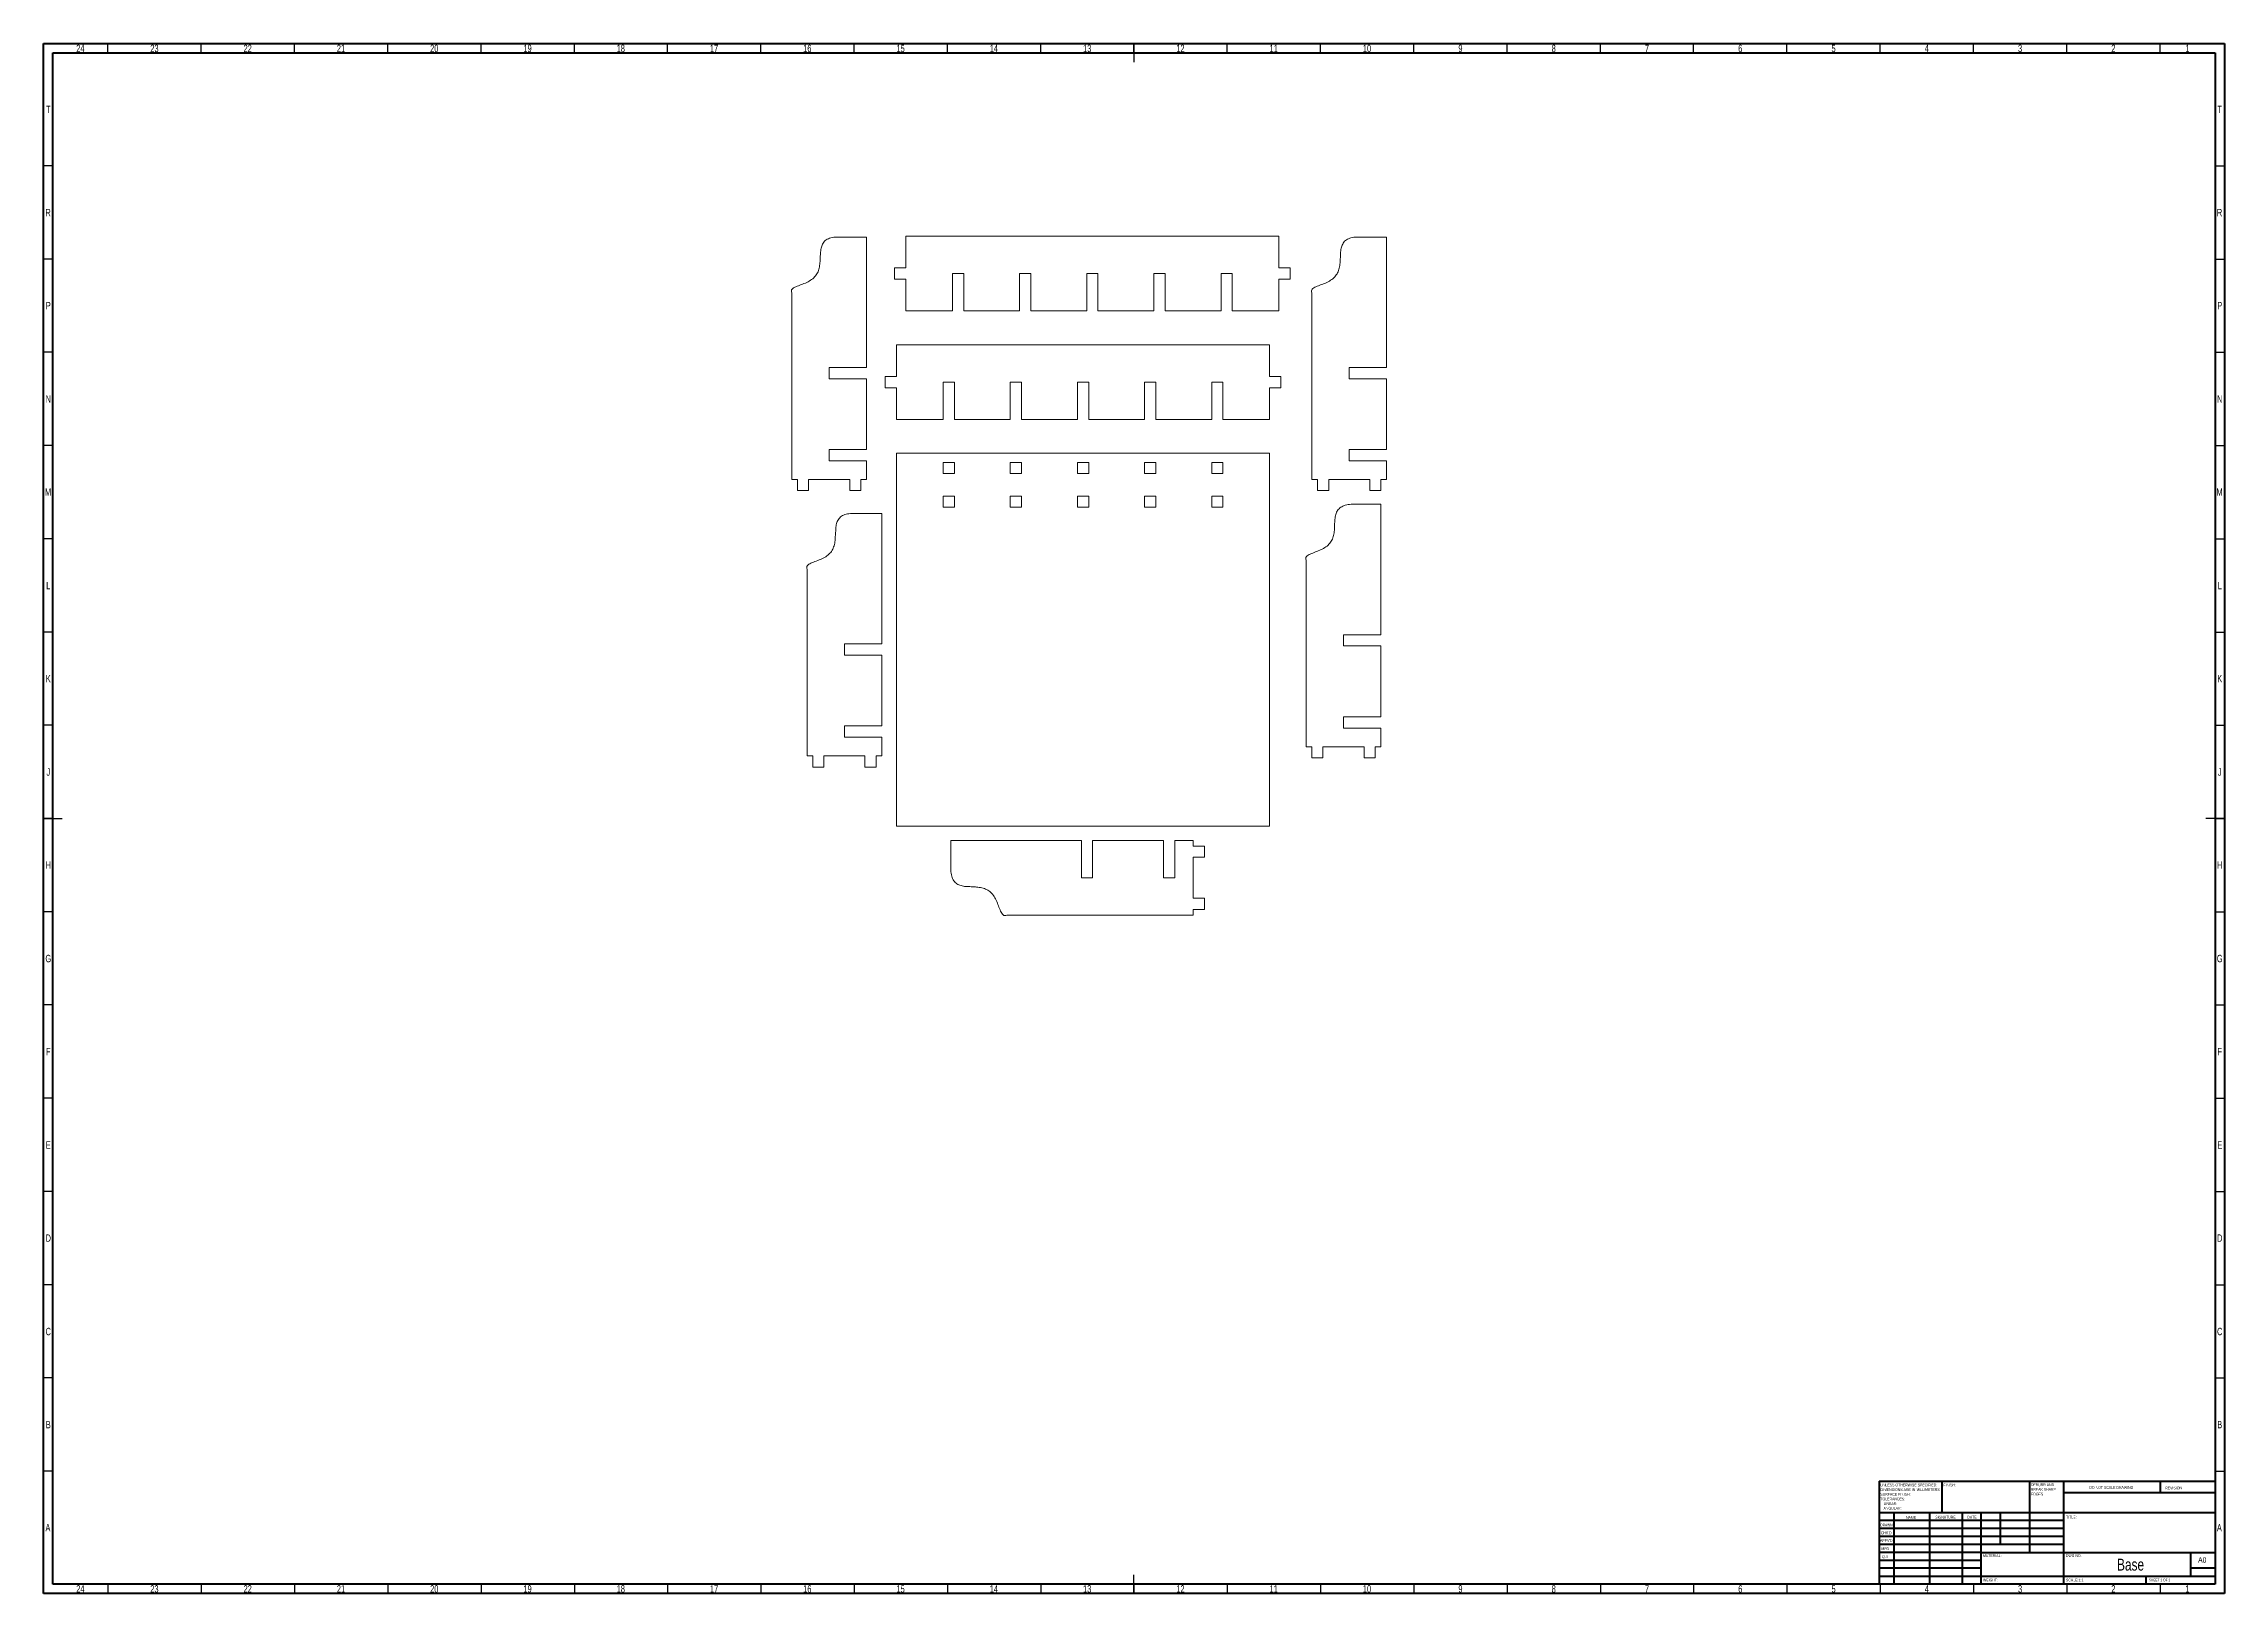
# Model space of a CAD drawing. Header units: millimetres. Extents: x 15 to 1184, y 5 to 836.
import ezdxf

# ---------------------------------------------------------------- set-up
doc = ezdxf.new("R2010")
doc.units = ezdxf.units.MM
doc.styles.add('SLDTEXTSTYLE0', font='TXT', dxfattribs={"width": 0.75})
doc.styles.add('SLDTEXTSTYLE1', font='TXT', dxfattribs={"width": 0.686449})
doc.styles.add('SLDTEXTSTYLE2', font='TXT', dxfattribs={"width": 0.6875})

# ---------------------------------------------------------------- blocks, each defined once
blk = doc.blocks.new('SW_NOTE_0')
at = {"color": 0, "linetype": 'Continuous', "lineweight": 0, "char_height": 1.5, "attachment_point": 1, "style": 'SLDTEXTSTYLE0'}
for s, insert in [('UNLESS OTHERWISE SPECIFIED:', (0, 1.9)), ('TOLERANCES:', (0, -5.6)), ('DIMENSIONS ARE IN MILLIMETERS', (0, -0.6)), ('SURFACE FINISH:', (0, -3.1)), ('ANGULAR:', (1.7, -10.6)), ('LINEAR:', (1.7, -8.1))]:
    blk.add_mtext(s, dxfattribs=dict(at, insert=insert))
blk = doc.blocks.new('SW_NOTE_1')
at = {"color": 0, "linetype": 'Continuous', "lineweight": 0, "char_height": 1.5, "attachment_point": 1, "style": 'SLDTEXTSTYLE0'}
for s, insert in [('DEBURR AND', (0, 1.9)), ('BREAK SHARP', (0, -0.6)), ('EDGES', (0, -3.1))]:
    blk.add_mtext(s, dxfattribs=dict(at, insert=insert))

msp = doc.modelspace()

# ---------------------------------------------------------------- linework, layer by layer
at = {"color": 7, "linetype": 'Continuous', "lineweight": 60}
for p, q in [((15, 5), (15, 836)), ((15, 836), (1184, 836)), ((20, 10), (20, 831)), ((20, 831), (1179, 831)), ((1179, 831), (1179, 10)), ((1184, 836), (1184, 5)), ((1184, 5), (15, 5)), ((1179, 10), (20, 10))]:
    msp.add_line(p, q, dxfattribs=at)
at = {"color": 7, "linetype": 'Continuous', "lineweight": 30}
for p, q in [((49.5, 831), (49.5, 836)), ((99.5, 831), (99.5, 836)), ((149.5, 831), (149.5, 836)), ((199.5, 831), (199.5, 836)), ((249.5, 831), (249.5, 836)), ((299.5, 831), (299.5, 836)), ((349.5, 831), (349.5, 836)), ((399.5, 831), (399.5, 836)), ((449.5, 831), (449.5, 836)), ((499.5, 831), (499.5, 836)), ((549.5, 831), (549.5, 836)), ((599.5, 836), (599.5, 826)), ((599.5, 831), (599.5, 836)), ((649.5, 831), (649.5, 836)), ((699.5, 831), (699.5, 836)), ((749.5, 831), (749.5, 836)), ((799.5, 831), (799.5, 836)), ((849.5, 831), (849.5, 836)), ((899.5, 831), (899.5, 836)), ((949.5, 831), (949.5, 836)), ((999.5, 831), (999.5, 836)), ((1049.5, 831), (1049.5, 836)), ((1099.5, 831), (1099.5, 836)), ((1149.5, 831), (1149.5, 836)), ((20, 770.5), (15, 770.5)), ((1179, 770.5), (1184, 770.5)), ((20, 720.5), (15, 720.5)), ((1179, 720.5), (1184, 720.5)), ((20, 670.5), (15, 670.5)), ((1179, 670.5), (1184, 670.5)), ((20, 620.5), (15, 620.5)), ((1179, 620.5), (1184, 620.5)), ((20, 570.5), (15, 570.5)), ((1179, 570.5), (1184, 570.5)), ((20, 520.5), (15, 520.5)), ((1179, 520.5), (1184, 520.5)), ((20, 470.5), (15, 470.5)), ((1179, 470.5), (1184, 470.5)), ((15, 420.5), (25, 420.5)), ((20, 420.5), (15, 420.5)), ((1184, 420.5), (1174, 420.5)), ((1179, 420.5), (1184, 420.5)), ((20, 370.5), (15, 370.5)), ((1179, 370.5), (1184, 370.5)), ((20, 320.5), (15, 320.5)), ((1179, 320.5), (1184, 320.5)), ((20, 270.5), (15, 270.5)), ((1179, 270.5), (1184, 270.5)), ((20, 220.5), (15, 220.5)), ((1179, 220.5), (1184, 220.5)), ((20, 170.5), (15, 170.5)), ((1179, 170.5), (1184, 170.5)), ((20, 120.5), (15, 120.5)), ((1179, 120.5), (1184, 120.5)), ((20, 70.5), (15, 70.5)), ((1179, 70.5), (1184, 70.5)), ((599.5, 5), (599.5, 15)), ((49.5, 10), (49.5, 5)), ((99.5, 10), (99.5, 5)), ((149.5, 10), (149.5, 5)), ((199.5, 10), (199.5, 5)), ((249.5, 10), (249.5, 5)), ((299.5, 10), (299.5, 5)), ((349.5, 10), (349.5, 5)), ((399.5, 10), (399.5, 5)), ((449.5, 10), (449.5, 5)), ((499.5, 10), (499.5, 5)), ((549.5, 10), (549.5, 5)), ((599.5, 10), (599.5, 5)), ((649.5, 10), (649.5, 5)), ((699.5, 10), (699.5, 5)), ((749.5, 10), (749.5, 5)), ((799.5, 10), (799.5, 5)), ((849.5, 10), (849.5, 5)), ((899.5, 10), (899.5, 5)), ((949.5, 10), (949.5, 5)), ((999.5, 10), (999.5, 5)), ((1049.5, 10), (1049.5, 5)), ((1099.5, 10), (1099.5, 5)), ((1149.5, 10), (1149.5, 5))]:
    msp.add_line(p, q, dxfattribs=at)
at = {"color": 7, "linetype": 'Continuous', "lineweight": 15}
for p, q in [((456.1, 732.3), (441.1, 732.3)), ((456.1, 662.3), (456.1, 732.3)), ((477.2, 732.7), (477.2, 715.7)), ((677.2, 732.7), (477.2, 732.7)), ((677.2, 715.7), (677.2, 732.7)), ((734.9, 732.3), (719.9, 732.3)), ((734.9, 662.3), (734.9, 732.3)), ((471.2, 715.7), (471.2, 709.7)), ((477.2, 715.7), (471.2, 715.7)), ((683.2, 715.7), (677.2, 715.7)), ((683.2, 709.7), (683.2, 715.7)), ((416.1, 702.3), (416.1, 602.3)), ((471.2, 709.7), (477.2, 709.7)), ((477.2, 709.7), (477.2, 692.7)), ((502.2, 712.7), (508.2, 712.7)), ((502.2, 692.7), (502.2, 712.7)), ((508.2, 712.7), (508.2, 692.7)), ((538.2, 712.7), (544.2, 712.7)), ((538.2, 692.7), (538.2, 712.7)), ((544.2, 712.7), (544.2, 692.7)), ((574.2, 712.7), (580.2, 712.7)), ((574.2, 692.7), (574.2, 712.7)), ((580.2, 712.7), (580.2, 692.7)), ((610.2, 712.7), (616.2, 712.7)), ((610.2, 692.7), (610.2, 712.7)), ((616.2, 712.7), (616.2, 692.7)), ((646.2, 712.7), (652.2, 712.7)), ((646.2, 692.7), (646.2, 712.7)), ((652.2, 712.7), (652.2, 692.7)), ((677.2, 709.7), (683.2, 709.7)), ((677.2, 692.7), (677.2, 709.7)), ((694.9, 702.3), (694.9, 602.3)), ((477.2, 692.7), (502.2, 692.7)), ((508.2, 692.7), (538.2, 692.7)), ((544.2, 692.7), (574.2, 692.7)), ((580.2, 692.7), (610.2, 692.7)), ((616.2, 692.7), (646.2, 692.7)), ((652.2, 692.7), (677.2, 692.7)), ((472.2, 674.5), (472.2, 657.5)), ((672.2, 674.5), (472.2, 674.5)), ((672.2, 657.5), (672.2, 674.5)), ((436.1, 662.3), (456.1, 662.3)), ((436.1, 656.3), (436.1, 662.3)), ((456.1, 656.3), (436.1, 656.3)), ((456.1, 618.3), (456.1, 656.3)), ((466.2, 657.5), (466.2, 651.5)), ((472.2, 657.5), (466.2, 657.5)), ((678.2, 657.5), (672.2, 657.5)), ((678.2, 651.5), (678.2, 657.5)), ((714.9, 662.3), (734.9, 662.3)), ((714.9, 656.3), (714.9, 662.3)), ((734.9, 656.3), (714.9, 656.3)), ((734.9, 618.3), (734.9, 656.3)), ((466.2, 651.5), (472.2, 651.5)), ((472.2, 651.5), (472.2, 634.5)), ((497.2, 654.5), (503.2, 654.5)), ((497.2, 634.5), (497.2, 654.5)), ((503.2, 654.5), (503.2, 634.5)), ((533.2, 654.5), (539.2, 654.5)), ((533.2, 634.5), (533.2, 654.5)), ((539.2, 654.5), (539.2, 634.5)), ((569.2, 654.5), (575.2, 654.5)), ((569.2, 634.5), (569.2, 654.5)), ((575.2, 654.5), (575.2, 634.5)), ((605.2, 654.5), (611.2, 654.5)), ((605.2, 634.5), (605.2, 654.5)), ((611.2, 654.5), (611.2, 634.5)), ((641.2, 654.5), (647.2, 654.5)), ((641.2, 634.5), (641.2, 654.5)), ((647.2, 654.5), (647.2, 634.5)), ((672.2, 651.5), (678.2, 651.5)), ((672.2, 634.5), (672.2, 651.5)), ((472.2, 634.5), (497.2, 634.5)), ((503.2, 634.5), (533.2, 634.5)), ((539.2, 634.5), (569.2, 634.5)), ((575.2, 634.5), (605.2, 634.5)), ((611.2, 634.5), (641.2, 634.5)), ((647.2, 634.5), (672.2, 634.5)), ((436.1, 618.3), (456.1, 618.3)), ((436.1, 612.3), (436.1, 618.3)), ((456.1, 612.3), (436.1, 612.3)), ((456.1, 602.3), (456.1, 612.3)), ((672.2, 616.4), (472.2, 616.4)), ((472.2, 616.4), (472.2, 416.4)), ((503.2, 611.4), (497.2, 611.4)), ((497.2, 611.4), (497.2, 605.4)), ((503.2, 605.4), (503.2, 611.4)), ((539.2, 611.4), (533.2, 611.4)), ((533.2, 611.4), (533.2, 605.4)), ((539.2, 605.4), (539.2, 611.4)), ((575.2, 611.4), (569.2, 611.4)), ((569.2, 611.4), (569.2, 605.4)), ((575.2, 605.4), (575.2, 611.4)), ((611.2, 611.4), (605.2, 611.4)), ((605.2, 611.4), (605.2, 605.4)), ((611.2, 605.4), (611.2, 611.4)), ((647.2, 611.4), (641.2, 611.4)), ((641.2, 611.4), (641.2, 605.4)), ((647.2, 605.4), (647.2, 611.4)), ((672.2, 416.4), (672.2, 616.4)), ((714.9, 618.3), (734.9, 618.3)), ((714.9, 612.3), (714.9, 618.3)), ((734.9, 612.3), (714.9, 612.3)), ((734.9, 602.3), (734.9, 612.3)), ((416.1, 602.3), (419.1, 602.3)), ((419.1, 602.3), (419.1, 596.3)), ((419.1, 596.3), (425.1, 596.3)), ((425.1, 602.3), (447.1, 602.3)), ((425.1, 596.3), (425.1, 602.3)), ((447.1, 602.3), (447.1, 596.3)), ((447.1, 596.3), (453.1, 596.3)), ((453.1, 602.3), (456.1, 602.3)), ((453.1, 596.3), (453.1, 602.3)), ((497.2, 605.4), (503.2, 605.4)), ((533.2, 605.4), (539.2, 605.4)), ((569.2, 605.4), (575.2, 605.4)), ((605.2, 605.4), (611.2, 605.4)), ((641.2, 605.4), (647.2, 605.4)), ((694.9, 602.3), (697.9, 602.3)), ((697.9, 602.3), (697.9, 596.3)), ((697.9, 596.3), (703.9, 596.3)), ((703.9, 602.3), (725.9, 602.3)), ((703.9, 596.3), (703.9, 602.3)), ((725.9, 602.3), (725.9, 596.3)), ((725.9, 596.3), (731.9, 596.3)), ((731.9, 602.3), (734.9, 602.3)), ((731.9, 596.3), (731.9, 602.3)), ((503.2, 593.4), (497.2, 593.4)), ((497.2, 593.4), (497.2, 587.4)), ((497.2, 587.4), (503.2, 587.4)), ((503.2, 587.4), (503.2, 593.4)), ((539.2, 593.4), (533.2, 593.4)), ((533.2, 593.4), (533.2, 587.4)), ((533.2, 587.4), (539.2, 587.4)), ((539.2, 587.4), (539.2, 593.4)), ((575.2, 593.4), (569.2, 593.4)), ((569.2, 593.4), (569.2, 587.4)), ((569.2, 587.4), (575.2, 587.4)), ((575.2, 587.4), (575.2, 593.4)), ((611.2, 593.4), (605.2, 593.4)), ((605.2, 593.4), (605.2, 587.4)), ((605.2, 587.4), (611.2, 587.4)), ((611.2, 587.4), (611.2, 593.4)), ((647.2, 593.4), (641.2, 593.4)), ((641.2, 593.4), (641.2, 587.4)), ((641.2, 587.4), (647.2, 587.4)), ((647.2, 587.4), (647.2, 593.4)), ((731.8, 589), (716.8, 589)), ((731.8, 519), (731.8, 589)), ((464.3, 584.1), (449.3, 584.1)), ((464.3, 514.1), (464.3, 584.1)), ((424.3, 554.1), (424.3, 454.1)), ((691.8, 559), (691.8, 459)), ((711.8, 519), (731.8, 519)), ((711.8, 513), (711.8, 519)), ((444.3, 514.1), (464.3, 514.1)), ((444.3, 508.1), (444.3, 514.1)), ((464.3, 508.1), (444.3, 508.1)), ((464.3, 470.1), (464.3, 508.1)), ((731.8, 513), (711.8, 513)), ((731.8, 475), (731.8, 513)), ((444.3, 470.1), (464.3, 470.1)), ((444.3, 464.1), (444.3, 470.1)), ((711.8, 475), (731.8, 475)), ((711.8, 469), (711.8, 475)), ((731.8, 469), (711.8, 469)), ((731.8, 459), (731.8, 469)), ((464.3, 464.1), (444.3, 464.1)), ((464.3, 454.1), (464.3, 464.1)), ((691.8, 459), (694.8, 459)), ((694.8, 459), (694.8, 453)), ((700.8, 459), (722.8, 459)), ((700.8, 453), (700.8, 459)), ((722.8, 459), (722.8, 453)), ((728.8, 459), (731.8, 459)), ((728.8, 453), (728.8, 459)), ((424.3, 454.1), (427.3, 454.1)), ((427.3, 454.1), (427.3, 448.1)), ((427.3, 448.1), (433.3, 448.1)), ((433.3, 454.1), (455.3, 454.1)), ((433.3, 448.1), (433.3, 454.1)), ((455.3, 454.1), (455.3, 448.1)), ((455.3, 448.1), (461.3, 448.1)), ((461.3, 454.1), (464.3, 454.1)), ((461.3, 448.1), (461.3, 454.1)), ((694.8, 453), (700.8, 453)), ((722.8, 453), (728.8, 453)), ((472.2, 416.4), (672.2, 416.4)), ((571.3, 408.7), (501.3, 408.7)), ((501.3, 408.7), (501.3, 393.7)), ((571.3, 388.7), (571.3, 408.7)), ((577.3, 408.7), (577.3, 388.7)), ((615.3, 408.7), (577.3, 408.7)), ((615.3, 388.7), (615.3, 408.7)), ((621.3, 408.7), (621.3, 388.7)), ((631.3, 408.7), (621.3, 408.7)), ((631.3, 405.7), (631.3, 408.7)), ((637.3, 405.7), (631.3, 405.7)), ((631.3, 399.7), (637.3, 399.7)), ((631.3, 377.7), (631.3, 399.7)), ((637.3, 399.7), (637.3, 405.7)), ((577.3, 388.7), (571.3, 388.7)), ((621.3, 388.7), (615.3, 388.7)), ((637.3, 377.7), (631.3, 377.7)), ((637.3, 371.7), (637.3, 377.7)), ((531.3, 368.7), (631.3, 368.7)), ((631.3, 371.7), (637.3, 371.7)), ((631.3, 368.7), (631.3, 371.7))]:
    msp.add_line(p, q, dxfattribs=at)
at = {"color": 7, "linetype": 'Continuous', "lineweight": 40}
for p, q in [((999, 65.2), (1179, 65.2)), ((999, 65.2), (999, 10)), ((1032.8, 48.2), (1032.8, 65.2)), ((1079.6, 65.2), (1079.6, 27)), ((1097.8, 65.2), (1097.8, 10)), ((1179, 58.9), (1097.8, 58.9)), ((1149.8, 58.9), (1149.8, 65.2)), ((1179, 48.2), (999, 48.2)), ((1006.8, 48.2), (1006.8, 10)), ((1026, 48.2), (1026, 10)), ((1043.4, 48.2), (1043.4, 10)), ((1053.6, 10), (1053.6, 48.2)), ((1064, 31.2), (1064, 48.2)), ((1097.8, 44), (999, 44)), ((1097.8, 39.8), (999, 39.8)), ((1097.8, 35.5), (999, 35.5)), ((1097.8, 31.2), (999, 31.2)), ((1053.6, 27), (999, 27)), ((1053.6, 27), (1179, 27)), ((1166, 14.2), (1166, 27)), ((1053.6, 22.7), (999, 22.7)), ((1053.6, 18.5), (999, 18.5)), ((999, 14.2), (1179, 14.2)), ((1142, 10), (1142, 14.2)), ((1179, 18.5), (1166, 18.5))]:
    msp.add_line(p, q, dxfattribs=at)
at = {"color": 7, "linetype": 'Continuous', "lineweight": 15}
for points in [[(441.1, 732.3), (439.9, 732.3), (438.8, 732.2), (436.7, 731.8), (435.9, 731.5), (434.3, 730.7), (433.7, 730.2), (432.7, 728.9), (432.4, 728.2), (431.8, 726.7), (431.7, 725.8), (431.4, 724), (431.4, 723.1), (431.3, 721.1), (431.3, 720.2), (431.1, 718.2), (431, 717.3), (430.7, 715.4), (430.5, 714.5), (429.8, 712.9), (429.3, 712.1), (428.2, 710.7), (427.5, 710.1), (425.9, 708.9), (425, 708.4), (423.1, 707.5), (422.1, 707.1), (420.1, 706.4), (419.1, 706), (417.4, 705.3), (416.6, 704.8), (415.8, 703.8), (415.7, 703.2), (416.1, 702.3)], [(719.9, 732.3), (718.7, 732.3), (717.6, 732.2), (715.5, 731.8), (714.7, 731.5), (713.1, 730.7), (712.5, 730.2), (711.5, 728.9), (711.2, 728.2), (710.6, 726.7), (710.5, 725.8), (710.2, 724), (710.2, 723.1), (710.1, 721.1), (710.1, 720.2), (709.9, 718.2), (709.9, 717.3), (709.5, 715.4), (709.3, 714.5), (708.6, 712.9), (708.1, 712.1), (707, 710.7), (706.3, 710.1), (704.7, 708.9), (703.8, 708.4), (701.9, 707.5), (700.9, 707.1), (698.9, 706.4), (697.9, 706), (696.2, 705.3), (695.4, 704.8), (694.6, 703.8), (694.5, 703.2), (694.9, 702.3)], [(716.8, 589), (715.6, 589), (714.5, 588.9), (712.5, 588.5), (711.6, 588.1), (710.1, 587.3), (709.5, 586.8), (708.5, 585.6), (708.1, 584.9), (707.6, 583.3), (707.4, 582.4), (707.2, 580.7), (707.1, 579.7), (707, 577.8), (707, 576.8), (706.9, 574.9), (706.8, 573.9), (706.4, 572.1), (706.2, 571.2), (705.5, 569.5), (705, 568.8), (703.9, 567.3), (703.2, 566.7), (701.6, 565.6), (700.7, 565.1), (698.8, 564.2), (697.8, 563.8), (695.8, 563), (694.8, 562.7), (693.1, 561.9), (692.4, 561.5), (691.5, 560.4), (691.4, 559.8), (691.8, 559)], [(449.3, 584.1), (448.1, 584.1), (446.9, 584), (444.9, 583.6), (444, 583.3), (442.5, 582.5), (441.9, 581.9), (440.9, 580.7), (440.5, 580), (440, 578.5), (439.8, 577.6), (439.6, 575.8), (439.6, 574.9), (439.5, 572.9), (439.4, 572), (439.3, 570), (439.2, 569.1), (438.9, 567.2), (438.6, 566.3), (437.9, 564.7), (437.5, 563.9), (436.3, 562.5), (435.6, 561.9), (434.1, 560.7), (433.2, 560.2), (431.3, 559.3), (430.2, 558.9), (428.2, 558.2), (427.2, 557.8), (425.5, 557), (424.8, 556.6), (424, 555.6), (423.9, 554.9), (424.3, 554.1)], [(501.3, 393.7), (501.3, 392.5), (501.4, 391.4), (501.8, 389.3), (502.1, 388.4), (502.9, 386.9), (503.5, 386.3), (504.7, 385.3), (505.4, 385), (507, 384.4), (507.8, 384.2), (509.6, 384), (510.5, 384), (512.5, 383.9), (513.5, 383.9), (515.4, 383.7), (516.3, 383.6), (518.2, 383.3), (519.1, 383), (520.7, 382.3), (521.5, 381.9), (522.9, 380.7), (523.5, 380.1), (524.7, 378.5), (525.2, 377.6), (526.1, 375.7), (526.5, 374.7), (527.2, 372.6), (527.6, 371.7), (528.4, 370), (528.8, 369.2), (529.8, 368.4), (530.5, 368.3), (531.3, 368.7)]]:
    msp.add_open_spline(points, degree=3, knots=[0, 0, 0, 0, 0.0625, 0.0625, 0.125, 0.125, 0.1875, 0.1875, 0.25, 0.25, 0.3125, 0.3125, 0.375, 0.375, 0.4375, 0.4375, 0.5, 0.5, 0.5625, 0.5625, 0.625, 0.625, 0.6875, 0.6875, 0.75, 0.75, 0.8125, 0.8125, 0.875, 0.875, 0.9375, 0.9375, 1, 1, 1, 1], dxfattribs=at)

# ---------------------------------------------------------------- block references
at = {"color": 7, "linetype": 'Continuous', "lineweight": 0}
for name, p in [('SW_NOTE_0', (999.6, 62)), ('SW_NOTE_1', (1080.3, 62.1))]:
    msp.add_blockref(name, p, dxfattribs=at)

# ---------------------------------------------------------------- texts
for s, insert, char_height, attachment_point, style in [('24', (34.7, 835.4), 3.97, 2, 'SLDTEXTSTYLE0'), ('23', (74.4, 835.4), 3.97, 2, 'SLDTEXTSTYLE0'), ('22', (124.4, 835.4), 3.97, 2, 'SLDTEXTSTYLE0'), ('21', (174.4, 835.4), 3.97, 2, 'SLDTEXTSTYLE0'), ('20', (224.4, 835.4), 3.97, 2, 'SLDTEXTSTYLE0'), ('19', (274.4, 835.4), 3.97, 2, 'SLDTEXTSTYLE0'), ('18', (324.4, 835.4), 3.97, 2, 'SLDTEXTSTYLE0'), ('17', (374.4, 835.4), 3.97, 2, 'SLDTEXTSTYLE0'), ('16', (424.4, 835.4), 3.97, 2, 'SLDTEXTSTYLE0'), ('15', (474.4, 835.4), 3.97, 2, 'SLDTEXTSTYLE0'), ('14', (524.4, 835.4), 3.97, 2, 'SLDTEXTSTYLE0'), ('13', (574.4, 835.4), 3.97, 2, 'SLDTEXTSTYLE0'), ('12', (624.4, 835.4), 3.97, 2, 'SLDTEXTSTYLE0'), ('11', (674.4, 835.4), 3.97, 2, 'SLDTEXTSTYLE0'), ('10', (724.4, 835.4), 3.97, 2, 'SLDTEXTSTYLE0'), ('9', (774.5, 835.4), 3.97, 2, 'SLDTEXTSTYLE0'), ('8', (824.5, 835.4), 3.97, 2, 'SLDTEXTSTYLE0'), ('7', (874.5, 835.4), 3.97, 2, 'SLDTEXTSTYLE0'), ('6', (924.5, 835.4), 3.97, 2, 'SLDTEXTSTYLE0'), ('5', (974.5, 835.4), 3.97, 2, 'SLDTEXTSTYLE0'), ('4', (1024.5, 835.4), 3.97, 2, 'SLDTEXTSTYLE0'), ('3', (1074.5, 835.4), 3.97, 2, 'SLDTEXTSTYLE0'), ('2', (1124.5, 835.4), 3.97, 2, 'SLDTEXTSTYLE0'), ('1', (1164.2, 835.4), 3.97, 2, 'SLDTEXTSTYLE0'), ('T', (17.5, 802.7), 3.97, 2, 'SLDTEXTSTYLE0'), ('T', (1181.5, 802.7), 3.97, 2, 'SLDTEXTSTYLE0'), ('R', (17.4, 747.4), 3.97, 2, 'SLDTEXTSTYLE0'), ('R', (1181.4, 747.4), 3.97, 2, 'SLDTEXTSTYLE0'), ('P', (17.5, 697.5), 3.97, 2, 'SLDTEXTSTYLE0'), ('P', (1181.5, 697.5), 3.97, 2, 'SLDTEXTSTYLE0'), ('N', (17.5, 647.4), 3.97, 2, 'SLDTEXTSTYLE0'), ('N', (1181.5, 647.4), 3.97, 2, 'SLDTEXTSTYLE0'), ('M', (17.4, 597.5), 3.97, 2, 'SLDTEXTSTYLE0'), ('M', (1181.4, 597.5), 3.97, 2, 'SLDTEXTSTYLE0'), ('L', (17.5, 547.4), 3.97, 2, 'SLDTEXTSTYLE0'), ('L', (1181.5, 547.4), 3.97, 2, 'SLDTEXTSTYLE0'), ('K', (17.5, 497.5), 3.97, 2, 'SLDTEXTSTYLE0'), ('K', (1181.5, 497.5), 3.97, 2, 'SLDTEXTSTYLE0'), ('J', (17.5, 447.4), 3.97, 2, 'SLDTEXTSTYLE0'), ('J', (1181.5, 447.4), 3.97, 2, 'SLDTEXTSTYLE0'), ('H', (17.5, 397.5), 3.97, 2, 'SLDTEXTSTYLE0'), ('H', (1181.5, 397.5), 3.97, 2, 'SLDTEXTSTYLE0'), ('G', (17.5, 347.4), 3.97, 2, 'SLDTEXTSTYLE0'), ('G', (1181.5, 347.4), 3.97, 2, 'SLDTEXTSTYLE0'), ('F', (17.5, 297.5), 3.97, 2, 'SLDTEXTSTYLE0'), ('F', (1181.5, 297.5), 3.97, 2, 'SLDTEXTSTYLE0'), ('E', (17.5, 247.4), 3.97, 2, 'SLDTEXTSTYLE0'), ('E', (1181.5, 247.4), 3.97, 2, 'SLDTEXTSTYLE0'), ('D', (17.5, 197.5), 3.97, 2, 'SLDTEXTSTYLE0'), ('D', (1181.5, 197.5), 3.97, 2, 'SLDTEXTSTYLE0'), ('C', (17.5, 147.4), 3.97, 2, 'SLDTEXTSTYLE0'), ('C', (1181.5, 147.4), 3.97, 2, 'SLDTEXTSTYLE0'), ('B', (17.5, 97.5), 3.97, 2, 'SLDTEXTSTYLE0'), ('B', (1181.5, 97.5), 3.97, 2, 'SLDTEXTSTYLE0'), ('FINISH:', (1033.4, 63.9), 1.5, 1, 'SLDTEXTSTYLE0'), ('DO NOT SCALE DRAWING', (1111.6, 62.5), 1.5, 1, 'SLDTEXTSTYLE0'), ('REVISION', (1152.3, 62.3), 1.5, 1, 'SLDTEXTSTYLE0'), ('A', (17.3, 42.2), 3.97, 2, 'SLDTEXTSTYLE0'), ('DRAWN', (999.6, 42.4), 1.5, 1, 'SLDTEXTSTYLE1'), ("CHK'D", (999.9, 38.2), 1.5, 1, 'SLDTEXTSTYLE0'), ('NAME', (1013.3, 46.5), 1.5, 1, 'SLDTEXTSTYLE0'), ('SIGNATURE', (1029, 46.6), 1.5, 1, 'SLDTEXTSTYLE0'), ('DATE', (1046.2, 46.6), 1.5, 1, 'SLDTEXTSTYLE0'), ('TITLE:', (1099.1, 46.6), 1.5, 1, 'SLDTEXTSTYLE0'), ('A', (1181.3, 42.2), 3.97, 2, 'SLDTEXTSTYLE0'), ("APPV'D", (999.4, 34.1), 1.5, 1, 'SLDTEXTSTYLE0'), ('MFG', (1000.1, 29.7), 1.5, 1, 'SLDTEXTSTYLE0'), ('Q.A', (1000.5, 25.5), 1.5, 1, 'SLDTEXTSTYLE0'), ('MATERIAL:', (1054.6, 26), 1.5, 1, 'SLDTEXTSTYLE0'), ('DWG NO.', (1099, 26), 1.5, 1, 'SLDTEXTSTYLE0'), ('Base', (1133.7, 23.6), 6.35, 2, 'SLDTEXTSTYLE0'), ('A0', (1169.9, 24.4), 2.91, 1, 'SLDTEXTSTYLE0'), ('WEIGHT:', (1054.6, 12.9), 1.5, 1, 'SLDTEXTSTYLE0'), ('SCALE:1:1', (1099.1, 12.9), 1.5, 1, 'SLDTEXTSTYLE0'), ('SHEET 1 OF 1', (1143.5, 12.9), 1.5, 1, 'SLDTEXTSTYLE2'), ('24', (34.7, 9.4), 3.97, 2, 'SLDTEXTSTYLE0'), ('23', (74.4, 9.4), 3.97, 2, 'SLDTEXTSTYLE0'), ('22', (124.4, 9.4), 3.97, 2, 'SLDTEXTSTYLE0'), ('21', (174.4, 9.4), 3.97, 2, 'SLDTEXTSTYLE0'), ('20', (224.4, 9.4), 3.97, 2, 'SLDTEXTSTYLE0'), ('19', (274.4, 9.4), 3.97, 2, 'SLDTEXTSTYLE0'), ('18', (324.4, 9.4), 3.97, 2, 'SLDTEXTSTYLE0'), ('17', (374.4, 9.4), 3.97, 2, 'SLDTEXTSTYLE0'), ('16', (424.4, 9.4), 3.97, 2, 'SLDTEXTSTYLE0'), ('15', (474.4, 9.4), 3.97, 2, 'SLDTEXTSTYLE0'), ('14', (524.4, 9.4), 3.97, 2, 'SLDTEXTSTYLE0'), ('13', (574.4, 9.4), 3.97, 2, 'SLDTEXTSTYLE0'), ('12', (624.4, 9.4), 3.97, 2, 'SLDTEXTSTYLE0'), ('11', (674.4, 9.4), 3.97, 2, 'SLDTEXTSTYLE0'), ('10', (724.4, 9.4), 3.97, 2, 'SLDTEXTSTYLE0'), ('9', (774.5, 9.4), 3.97, 2, 'SLDTEXTSTYLE0'), ('8', (824.5, 9.4), 3.97, 2, 'SLDTEXTSTYLE0'), ('7', (874.5, 9.4), 3.97, 2, 'SLDTEXTSTYLE0'), ('6', (924.5, 9.4), 3.97, 2, 'SLDTEXTSTYLE0'), ('5', (974.5, 9.4), 3.97, 2, 'SLDTEXTSTYLE0'), ('4', (1024.5, 9.4), 3.97, 2, 'SLDTEXTSTYLE0'), ('3', (1074.5, 9.4), 3.97, 2, 'SLDTEXTSTYLE0'), ('2', (1124.5, 9.4), 3.97, 2, 'SLDTEXTSTYLE0'), ('1', (1164.2, 9.4), 3.97, 2, 'SLDTEXTSTYLE0')]:
    msp.add_mtext(s, dxfattribs=dict(at, insert=insert, char_height=char_height, attachment_point=attachment_point, style=style))

doc.saveas('drawing.dxf')
